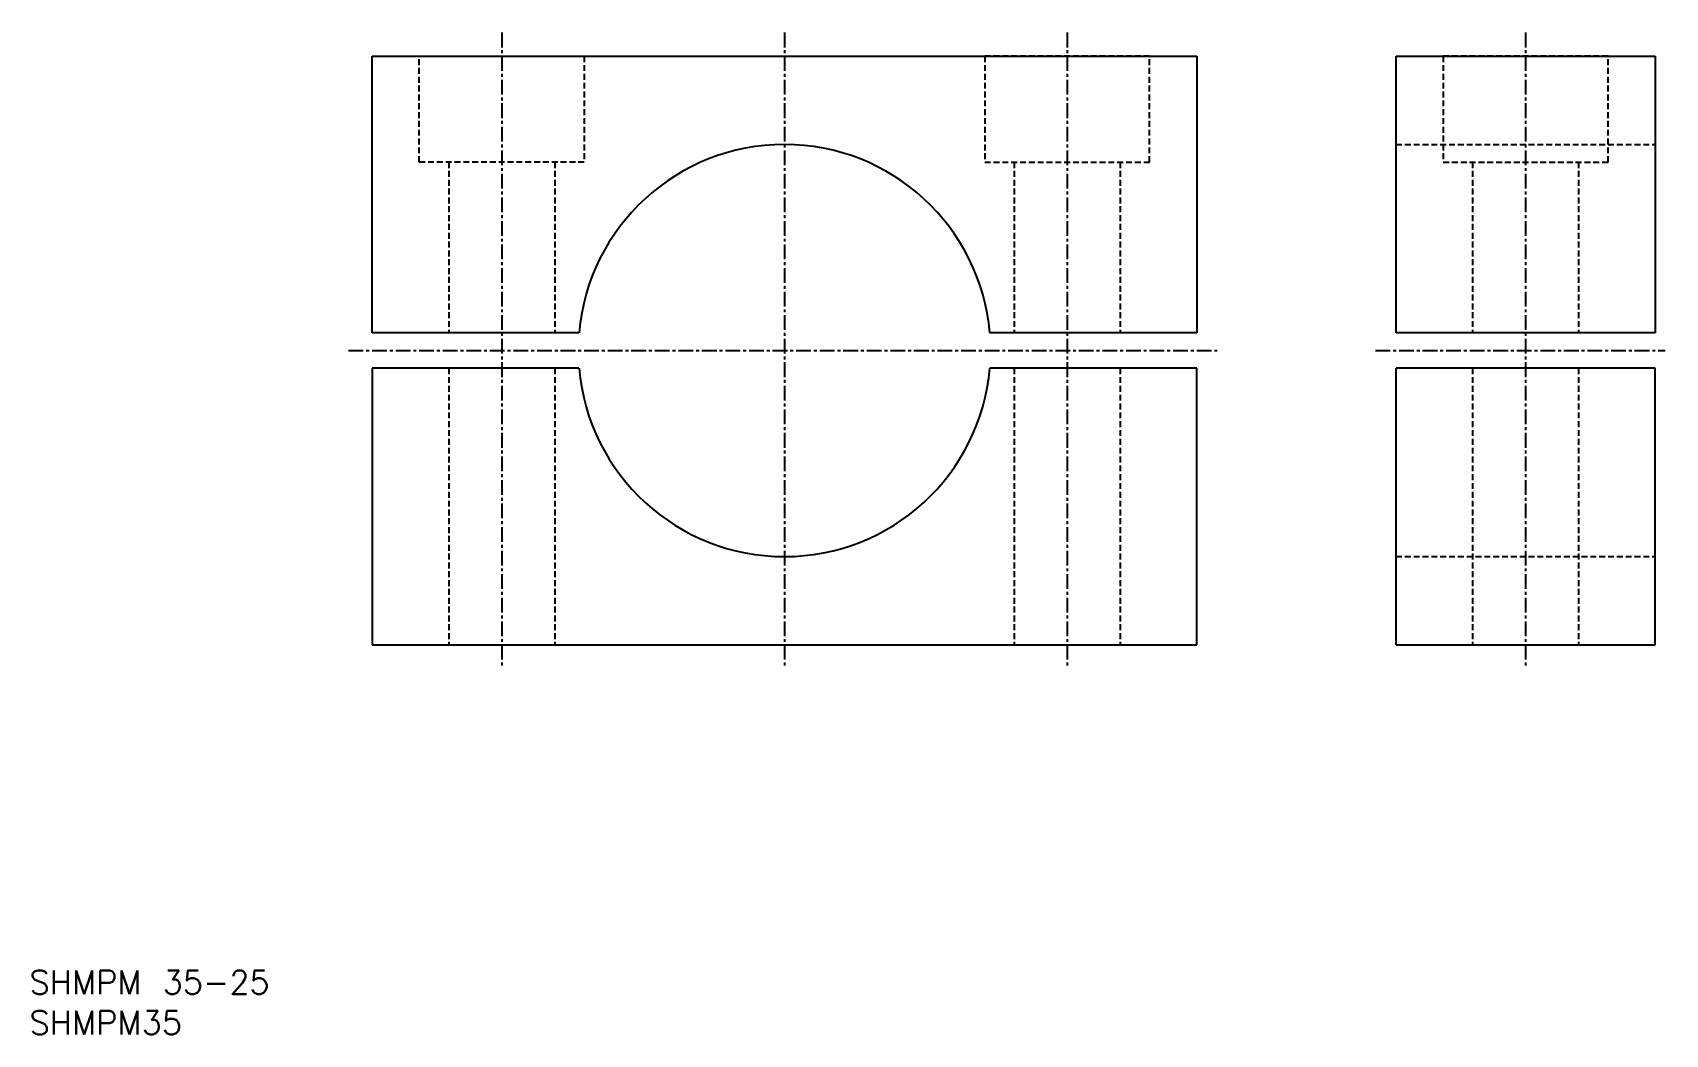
# Model space of a CAD drawing. Extents: x 85 to 223, y 47 to 132.
import ezdxf

# ---------------------------------------------------------------- set-up
doc = ezdxf.new("R2010")
doc.units = 0
doc.linetypes.add('CENTER', pattern=[2, 1.25, -0.25, 0.25, -0.25])
doc.linetypes.add('DASHED', pattern=[0.75, 0.5, -0.25])
doc.layers.get('0').update_dxf_attribs({"linetype": 'CONTINUOUS'})
doc.layers.add('CENTER', color=1, linetype='CENTER')
doc.styles.get("Standard").update_dxf_attribs({"font": 'txt.shx', "bigfont": 'extfont.shx'})

msp = doc.modelspace()

# ---------------------------------------------------------------- linework, layer by layer
at = {"color": 7, "linetype": 'CONTINUOUS'}
for p, q in [((113.5, 106.5), (113.5, 130)), ((113.5, 130), (183.5, 130)), ((183.5, 130), (183.5, 106.5)), ((200.42, 130), (222.42, 130)), ((200.42, 106.5), (200.42, 130)), ((222.42, 130), (222.42, 106.5)), ((131.06, 106.5), (113.5, 106.5)), ((183.5, 106.5), (165.94, 106.5)), ((222.42, 106.5), (200.42, 106.5)), ((131.06, 103.5), (113.5, 103.5)), ((113.5, 103.5), (113.5, 80)), ((183.5, 103.5), (165.94, 103.5)), ((183.5, 80), (183.5, 103.5)), ((222.42, 103.5), (200.42, 103.5)), ((200.42, 80), (200.42, 103.5)), ((222.42, 80), (222.42, 103.5)), ((113.5, 80), (183.5, 80)), ((200.42, 80), (222.42, 80))]:
    msp.add_line(p, q, dxfattribs=at)
at = {"color": 3, "linetype": 'DASHED'}
for p, q in [((117.5, 121), (117.5, 130)), ((117.5, 130), (131.5, 130)), ((131.5, 130), (131.5, 121)), ((179.5, 130), (165.5, 130)), ((165.5, 130), (165.5, 121)), ((179.5, 121), (179.5, 130)), ((204.42, 130), (204.42, 121)), ((218.42, 130), (204.42, 130)), ((218.42, 121), (218.42, 130)), ((200.42, 122.5), (222.42, 122.5)), ((131.5, 121), (117.5, 121)), ((120, 121), (120, 106.5)), ((129, 121), (129, 106.5)), ((165.5, 121), (179.5, 121)), ((168, 121), (168, 106.5)), ((177, 121), (177, 106.5)), ((204.42, 121), (218.42, 121)), ((206.92, 121), (206.92, 106.5)), ((215.92, 121), (215.92, 106.5)), ((120, 103.5), (120, 80)), ((129, 103.5), (129, 80)), ((168, 103.5), (168, 80)), ((177, 103.5), (177, 80)), ((206.92, 103.5), (206.92, 80)), ((215.92, 103.5), (215.92, 80)), ((200.42, 87.5), (222.42, 87.5))]:
    msp.add_line(p, q, dxfattribs=at)
at = {"color": 7, "linetype": 'CONTINUOUS'}
for start, end in [(4.9171, 175.0829), (184.9171, 355.0829)]:
    msp.add_arc((148.5, 105), 17.5, start, end, dxfattribs=at)
at = {"layer": 'CENTER', "color": 1, "linetype": 'CENTER'}
for p, q in [((124.5, 132), (124.5, 78)), ((148.5, 132), (148.5, 78)), ((172.5, 132), (172.5, 78)), ((211.42, 132), (211.42, 78)), ((111.5, 105), (185.5, 105)), ((198.68, 105), (223.28, 105))]:
    msp.add_line(p, q, dxfattribs=at)

# ---------------------------------------------------------------- texts
at = {"color": 7, "linetype": 'CONTINUOUS'}
for s, p in [('SHMPM 35-25', (84.42, 50.35)), ('SHMPM35', (84.42, 46.92))]:
    msp.add_text(s, height=2, dxfattribs=at).set_placement(p)

doc.saveas('drawing.dxf')
